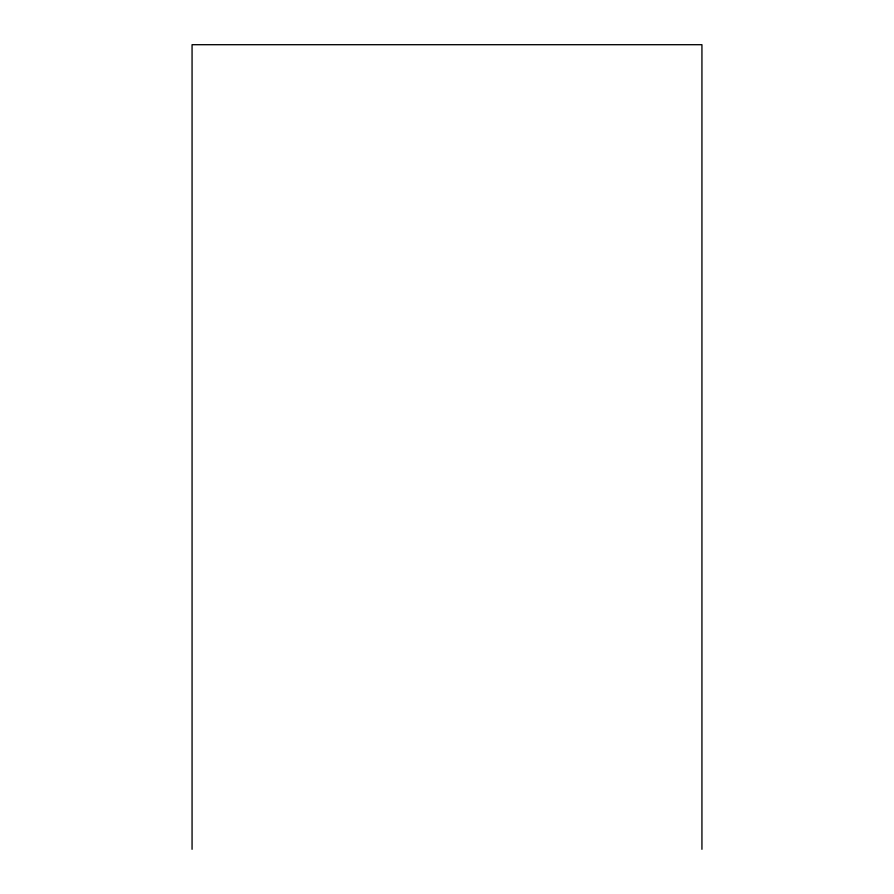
<?xml version="1.0" encoding="UTF-8"?>
<svg xmlns="http://www.w3.org/2000/svg" width="894" height="894" viewBox="0 0 894 894"><rect width="100%" height="100%" fill="white"/><g stroke="black" fill="none" stroke-linecap="round" stroke-linejoin="round"><path stroke-width="1.34" d="M701.935 849.3L701.935 44.7L192.065 44.7L192.065 849.3"/></g></svg>
